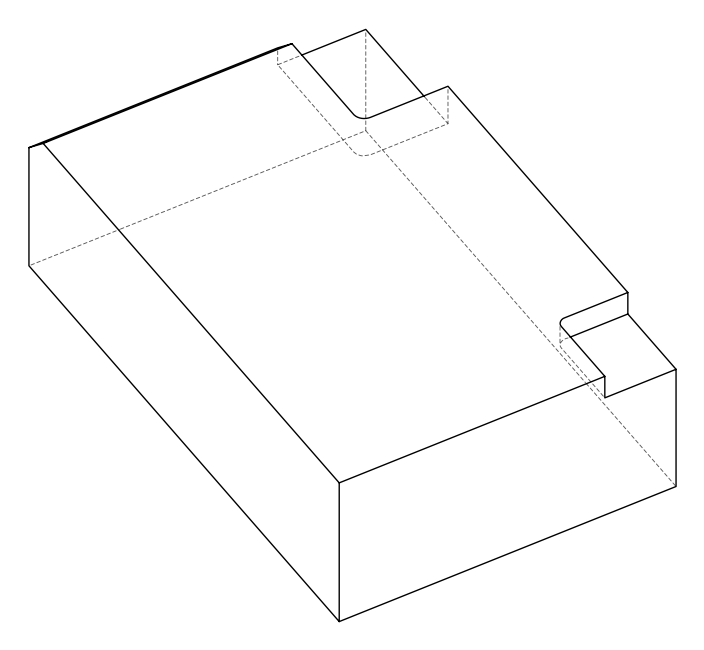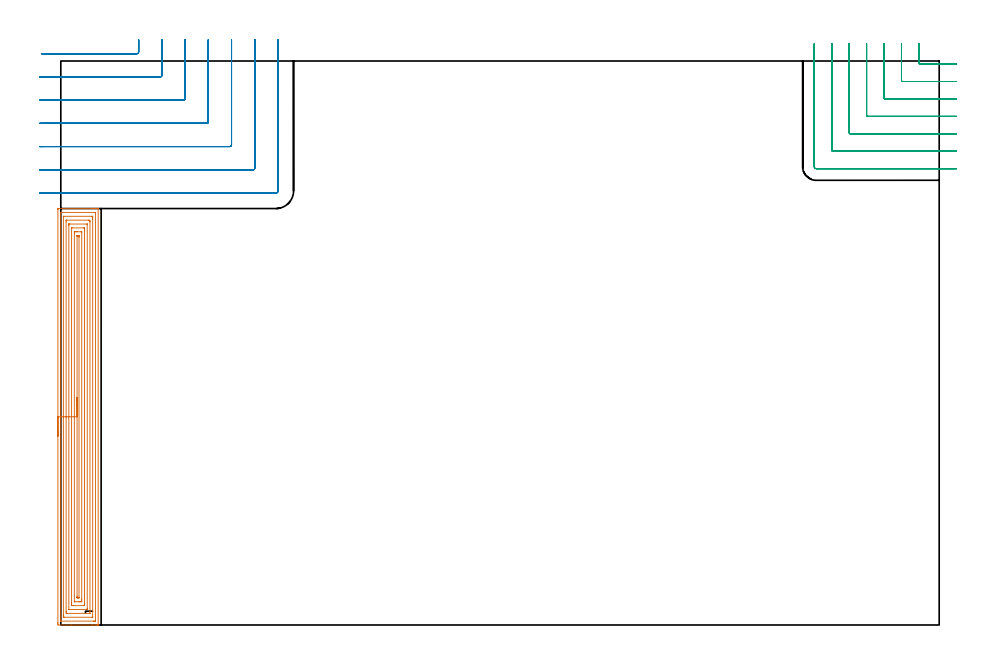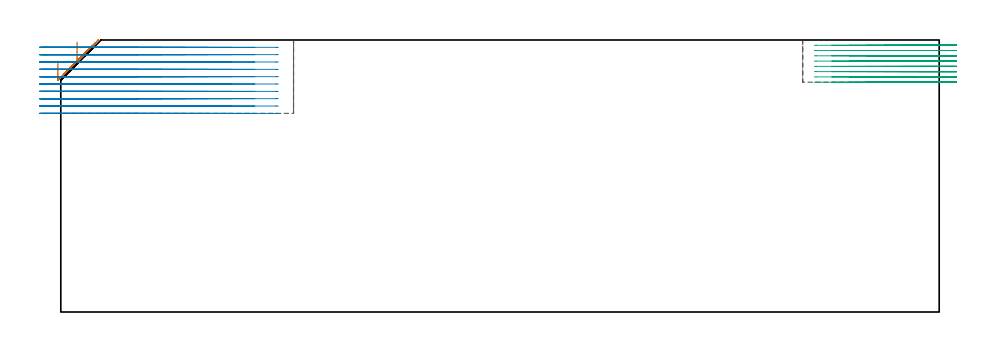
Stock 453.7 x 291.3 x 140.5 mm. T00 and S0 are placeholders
(PLAN: 3 operations, 2 tool changes, 44.8 min)
(1 AREA_MILL | FG_CHAMFER_SURFACE | UGT0205_001 | 14.04 min | 48249 mm3)
(2 MILL_CORNER_NOTCH_RECTANGULAR | CORNER_NOTCH_RECTANGULAR | NXT0201_012 | Follow Part, ap 4, ae 75% | 20.14 min | 344760 mm3)
(3 MILL_CORNER_NOTCH_RECTANGULAR_1 | CORNER_NOTCH_RECTANGULAR_1 | NXT0201_011 | Follow Part, ap 3, ae 75% | 10.65 min | 94453 mm3)
(TOOL UGT0205_001 | Chamfer Mill 20 x 3 x 45 deg. | D20 FL50 Z2)
(TOOL NXT0201_012 | ENDMILL 16mm [2P460-1600-NA 1630] | D16 FL38 Z6)
(TOOL NXT0201_011 | ENDMILL 12mm [2P460-1200-NA 1630] | D12 FL38 Z6)
(OP 1 AREA_MILL)
G17 G21 G94 G90
T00 M6
G54
G17 G0 G90 X-1.5 Y97.55 S1061 M3
G43 Z150.5 H0
Z129.7
G94 G1 Y97.588 Z128.828 F250.
Y97.702 Z127.964
Y97.891 Z127.112
Y98.153 Z126.28
Y98.487 Z125.474
Y98.89 Z124.7
Y99.358 Z123.964
Y99.89 Z123.272
Y100.479 Z122.629
Y101.122 Z122.04
Y101.814 Z121.508
Y102.55 Z121.04
Y103.324 Z120.637
Y104.13 Z120.303
Y104.962 Z120.041
Y105.813 Z119.852
Y106.678 Z119.738
Y107.55 Z119.7
Y214.51
X-1.497 Y214.812 Z119.702
X-1.492 Y215.09 Z119.706
X-1.209 Y215.1 Z119.988
X15.442 Z136.637
X16.032 Z137.226
X16.636 Z137.833
X16.924 Z138.12
X17.527 Z138.723
X17.816 Z139.011
X18.388 Z139.587
X18.917 Z140.116
X19.255 Y215.093 Z140.446
X19.297 Y215.09 Z140.488
X19.3 Y214.956 Z140.5
Y0.144
X19.297 Y0.009 Z140.488
X19.281 Y0.005 Z140.472
X19.253 Y0.003 Z140.445
X18.917 Y0. Z140.116
X18.392 Z139.591
X17.816 Z139.011
X16.636 Z137.833
X16.032 Z137.226
X5.334 Z126.531
X-1.497 Y0.001 Z119.7
X-1.499 Y0.59 Z119.701
X-1.5 Y1.182 Z119.7
Y107.55
X-0.086 Z121.114
X-0.085 Y212.868 Z121.115
X-0.082 Y213.008 Z121.118
X-0.078 Y213.091 Z121.122
X-0.061 Y213.094 Z121.139
X-0.016 Y213.097 Z121.184
X0.504 Y213.1 Z121.704
X0.876 Z122.076
X17.443 Z138.643
X17.816 Y213.097 Z139.016
X17.868 Y213.094 Z139.068
X17.878 Y213.091 Z139.078
X17.881 Y213.031 Z139.081
X17.884 Y212.938 Z139.084
X17.886 Y212.798 Z139.086
Y212.727
X17.885 Y2.232 Z139.085
X17.882 Y2.092 Z139.082
X17.878 Y2.009 Z139.078
X17.861 Y2.006 Z139.061
X17.816 Y2.003 Z139.016
X17.296 Y2. Z138.496
X16.924 Z138.124
X0.357 Z121.557
X-0.016 Y2.003 Z121.184
X-0.068 Y2.006 Z121.132
X-0.078 Y2.009 Z121.122
X-0.081 Y2.069 Z121.119
X-0.084 Y2.162 Z121.116
X-0.086 Y2.443 Z121.114
Y107.55
X1.328 Z122.528
X1.329 Y210.945 Z122.529
X1.33 Y211.054 Z122.53
X1.332 Y211.08 Z122.532
X1.334 Y211.087 Z122.534
X1.354 Y211.09 Z122.554
X1.457 Y211.096 Z122.657
X1.613 Y211.1 Z122.813
X15.878 Y211.099 Z137.078
X16.032 Y211.097 Z137.232
X16.187 Y211.093 Z137.387
X16.465 Y211.081 Z137.665
X16.467 Y210.945 Z137.667
X16.47 Y210.507 Z137.67
X16.471 Y210.053 Z137.671
X16.472 Y209.614 Z137.672
X16.471 Y4.155 Z137.671
X16.47 Y4.046 Z137.67
X16.468 Y4.02 Z137.668
X16.466 Y4.013 Z137.666
X16.445 Y4.01 Z137.645
X16.342 Y4.004 Z137.542
X16.187 Y4. Z137.387
X1.922 Y4.001 Z123.122
X1.768 Y4.003 Z122.968
X1.613 Y4.007 Z122.813
X1.335 Y4.019 Z122.535
X1.334 Y4.155 Z122.534
X1.33 Y4.593 Z122.53
X1.329 Y5.046 Z122.529
Y5.485
X1.328 Y107.55 Z122.528
X2.743 Z123.943
Y208.271
X2.749 Y209.073 Z123.949
X2.752 Y209.09 Z123.952
X2.774 Y209.095 Z123.974
X2.825 Y209.099 Z124.025
X14.312 Z135.512
X15.05 Y209.073 Z136.25
X15.057 Y208.355 Z136.257
Y208.271
Y6.829
X15.051 Y6.027 Z136.251
X15.047 Y6.01 Z136.247
X15.026 Y6.005 Z136.226
X14.975 Y6.001 Z136.175
X3.487 Z124.687
X2.75 Y6.027 Z123.95
X2.743 Y6.745 Z123.943
Y6.829
Y107.55
X4.157 Z125.357
Y206.488
X4.158 Y206.772 Z125.358
X4.162 Y207.058 Z125.362
X4.164 Y207.088 Z125.364
X4.176 Y207.092 Z125.376
X4.213 Y207.097 Z125.413
X4.289 Y207.099 Z125.489
X13.638 Z134.838
X13.641 Y207.096 Z134.841
X13.642 Y207.095 Z134.842
X13.643 Y8.612 Z134.843
X13.642 Y8.328 Z134.842
X13.638 Y8.042 Z134.838
X13.636 Y8.012 Z134.836
X13.624 Y8.008 Z134.824
X13.587 Y8.003 Z134.787
X13.511 Y8.001 Z134.711
X4.161 Z125.361
X4.159 Y8.004 Z125.359
X4.158 Y8.005 Z125.358
X4.157 Y107.55 Z125.357
X5.571 Z126.771
Y204.705
X5.573 Y205.032 Z126.773
X5.575 Y205.072 Z126.775
X5.577 Y205.085 Z126.777
X5.595 Y205.09 Z126.795
X5.699 Y205.096 Z126.899
X5.831 Y205.099 Z127.031
X11.575 Y205.1 Z132.775
X12.073 Y205.098 Z133.273
X12.193 Y205.093 Z133.393
X12.215 Y205.091 Z133.415
X12.222 Y205.052 Z133.422
X12.225 Y204.946 Z133.425
X12.228 Y204.705 Z133.428
X12.229 Y204.051 Z133.429
Y203.814
X12.228 Y10.394 Z133.428
X12.226 Y10.068 Z133.426
X12.225 Y10.028 Z133.425
X12.223 Y10.015 Z133.423
X12.205 Y10.01 Z133.405
X12.101 Y10.005 Z133.301
X11.968 Y10.001 Z133.168
X6.225 Y10. Z127.425
X5.726 Y10.002 Z126.926
X5.607 Y10.007 Z126.807
X5.585 Y10.009 Z126.785
X5.578 Y10.048 Z126.778
X5.575 Y10.154 Z126.775
X5.573 Y10.394 Z126.773
X5.571 Y11.048 Z126.771
Y11.286
Y107.55
X6.985 Z128.185
Y202.163
X6.988 Y202.923 Z128.188
X6.99 Y203.05 Z128.19
X6.992 Y203.089 Z128.192
X7.029 Y203.092 Z128.229
X7.117 Y203.095 Z128.317
X7.831 Y203.1 Z129.031
X8.008 Z129.208
X8.723 Z129.923
X10.506 Z131.706
X10.683 Y203.098 Z131.883
X10.742 Y203.095 Z131.942
X10.788 Y203.09 Z131.988
X10.808 Y203.084 Z132.008
X10.81 Y203.054 Z132.01
X10.813 Y202.923 Z132.013
X10.814 Y202.792 Z132.014
X10.815 Y12.937 Z132.015
X10.812 Y12.177 Z132.012
X10.81 Y12.05 Z132.01
X10.808 Y12.011 Z132.008
X10.771 Y12.008 Z131.971
X10.683 Y12.005 Z131.883
X9.968 Y12. Z131.168
X9.792 Z130.992
X9.077 Z130.277
X7.294 Z128.494
X7.117 Y12.002 Z128.317
X7.058 Y12.005 Z128.258
X7.012 Y12.01 Z128.212
X6.992 Y12.016 Z128.192
X6.99 Y12.046 Z128.19
X6.987 Y12.177 Z128.187
X6.986 Y12.308 Z128.186
X6.985 Y107.55 Z128.185
X8.4 Z129.6
Y200.749
X8.401 Y200.916 Z129.601
X8.405 Y201.049 Z129.605
X8.406 Y201.084 Z129.606
X8.422 Y201.09 Z129.622
X8.474 Y201.093 Z129.674
X8.9 Y201.099 Z130.1
X8.941 Z130.141
X9.319 Y201.09 Z130.519
X9.394 Y201.078 Z130.594
X9.397 Y201.026 Z130.597
X9.398 Y200.97 Z130.598
X9.4 Y200.64 Z130.6
Y200.249
Y14.351
X9.398 Y14.184 Z130.598
X9.395 Y14.051 Z130.595
X9.394 Y14.016 Z130.594
X9.377 Y14.01 Z130.577
X9.325 Y14.007 Z130.525
X8.9 Y14.001 Z130.1
X8.859 Z130.059
X8.481 Y14.01 Z129.681
X8.406 Y14.022 Z129.606
X8.403 Y14.074 Z129.603
X8.402 Y14.13 Z129.602
X8.4 Y14.46 Z129.6
Y14.851
Y107.55
Y108.422 Z129.638
Y109.286 Z129.751
Y110.138 Z129.94
Y110.97 Z130.203
Y111.776 Z130.536
Y112.55 Z130.939
Y113.286 Z131.408
Y113.978 Z131.939
Y114.621 Z132.528
Y115.21 Z133.172
Y115.742 Z133.864
Y116.21 Z134.6
Y116.613 Z135.373
Y116.947 Z136.179
Y117.209 Z137.011
Y117.398 Z137.863
Y117.512 Z138.728
Y117.55 Z139.6
G0 Z150.5
M5
M2
(OP 2 MILL_CORNER_NOTCH_RECTANGULAR)
G17 G21 G94 G90
T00 M6
G54
G17 G0 G90 X-10.04 Y295.1 S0 M3
G43 Z150.5 H1
Z136.71
G94 G1 X-7.04 F250.
X39.406 F500.
G3 X40.2 Y295.894 R0.8
G1 Y299.3
Y302.3 F250.
G0 Z150.5
X-11. Y283.087
Z136.71
G1 X-8. Y283.099
X-7.746 Y283.1 F500.
X51.406
G3 X52.2 Y283.894 R0.8
G1 Y299.3
Y302.3 F250.
G0 Z150.5
X-11. Y271.083
Z136.71
G1 X-8. Y271.099
X-7.746 Y271.1 F500.
X63.405
G3 X64.2 Y271.895 R0.8
G1 Y299.3
Y302.3 F250.
G0 Z150.5
X-11. Y259.078
Z136.71
G1 X-8. Y259.099
X-7.746 Y259.1 F500.
X75.405
G3 X76.2 Y259.895 R0.8
G1 Y299.3
Y302.3 F250.
G0 Z150.5
X-11. Y247.067
Z136.71
G1 X-8. Y247.099
G2 X-7.746 Y247.1 R24. F500.
G1 X87.405
G3 X88.2 Y247.895 R0.8
G1 Y299.3
Y302.3 F250.
G0 Z150.5
X-10.999 Y235.034
Z136.71
G1 X-8. Y235.097
G2 X-7.746 Y235.1 R12. F500.
G1 X99.405
G3 X100.2 Y235.895 R0.8
G1 Y299.3
Y302.3 F250.
G0 Z150.5
X-10.746 Y223.1
Z136.71
G1 X-7.746
X111.1 F500.
G3 X112.2 Y224.2 R1.1
G1 Y299.3
Y302.3 F250.
G0 Z150.5
X-10.04 Y295.1
Z132.92
G1 X-7.04
X39.406 F500.
G3 X40.2 Y295.894 R0.8
G1 Y299.3
Y302.3 F250.
G0 Z150.5
X-11. Y283.087
Z132.92
G1 X-8. Y283.099
X-7.746 Y283.1 F500.
X51.406
G3 X52.2 Y283.894 R0.8
G1 Y299.3
Y302.3 F250.
G0 Z150.5
X-11. Y271.083
Z132.92
G1 X-8. Y271.099
X-7.746 Y271.1 F500.
X63.405
G3 X64.2 Y271.895 R0.8
G1 Y299.3
Y302.3 F250.
G0 Z150.5
X-11. Y259.078
Z132.92
G1 X-8. Y259.099
X-7.746 Y259.1 F500.
X75.405
G3 X76.2 Y259.895 R0.8
G1 Y299.3
Y302.3 F250.
G0 Z150.5
X-11. Y247.067
Z132.92
G1 X-8. Y247.099
G2 X-7.746 Y247.1 R24. F500.
G1 X87.405
G3 X88.2 Y247.895 R0.8
G1 Y299.3
Y302.3 F250.
G0 Z150.5
X-10.999 Y235.034
Z132.92
G1 X-8. Y235.097
G2 X-7.746 Y235.1 R12. F500.
G1 X99.405
G3 X100.2 Y235.895 R0.8
G1 Y299.3
Y302.3 F250.
G0 Z150.5
X-10.746 Y223.1
Z132.92
G1 X-7.746
X111.1 F500.
G3 X112.2 Y224.2 R1.1
G1 Y299.3
Y302.3 F250.
G0 Z150.5
X-10.04 Y295.1
Z129.13
G1 X-7.04
X39.406 F500.
G3 X40.2 Y295.894 R0.8
G1 Y299.3
Y302.3 F250.
G0 Z150.5
X-11. Y283.087
Z129.13
G1 X-8. Y283.099
X-7.746 Y283.1 F500.
X51.406
G3 X52.2 Y283.894 R0.8
G1 Y299.3
Y302.3 F250.
G0 Z150.5
X-11. Y271.083
Z129.13
G1 X-8. Y271.099
X-7.746 Y271.1 F500.
X63.405
G3 X64.2 Y271.895 R0.8
G1 Y299.3
Y302.3 F250.
G0 Z150.5
X-11. Y259.078
Z129.13
G1 X-8. Y259.099
X-7.746 Y259.1 F500.
X75.405
G3 X76.2 Y259.895 R0.8
G1 Y299.3
Y302.3 F250.
G0 Z150.5
X-11. Y247.067
Z129.13
G1 X-8. Y247.099
G2 X-7.746 Y247.1 R24. F500.
G1 X87.405
G3 X88.2 Y247.895 R0.8
G1 Y299.3
Y302.3 F250.
G0 Z150.5
X-10.999 Y235.034
Z129.13
G1 X-8. Y235.097
G2 X-7.746 Y235.1 R12. F500.
G1 X99.404
G3 X100.2 Y235.896 R0.8
G1 Y299.3
Y302.3 F250.
G0 Z150.5
X-10.746 Y223.1
Z129.13
G1 X-7.746
X111.1 F500.
G3 X112.2 Y224.2 R1.1
G1 Y299.3
Y302.3 F250.
G0 Z150.5
X-10.04 Y295.1
Z125.34
G1 X-7.04
X39.406 F500.
G3 X40.2 Y295.894 R0.8
G1 Y299.3
Y302.3 F250.
G0 Z150.5
X-11. Y283.1
Z125.34
G1 X-8.
X51.406 F500.
G3 X52.2 Y283.894 R0.8
G1 Y299.3
Y302.3 F250.
G0 Z150.5
X-11. Y271.1
Z125.34
G1 X-8.
X63.405 F500.
G3 X64.2 Y271.895 R0.8
G1 Y299.3
Y302.3 F250.
G0 Z150.5
X-11. Y259.1
Z125.34
G1 X-8.
X75.405 F500.
G3 X76.2 Y259.895 R0.8
G1 Y299.3
Y302.3 F250.
G0 Z150.5
X-11. Y247.1
Z125.34
G1 X-8.
X87.405 F500.
G3 X88.2 Y247.895 R0.8
G1 Y299.3
Y302.3 F250.
G0 Z150.5
X-11. Y235.1
Z125.34
G1 X-8.
X99.405 F500.
G3 X100.2 Y235.896 R0.8
G1 Y299.3
Y302.3 F250.
G0 Z150.5
X-11. Y223.1
Z125.34
G1 X-8.
X111.1 F500.
G3 X112.2 Y224.2 R1.1
G1 Y299.3
Y302.3 F250.
G0 Z150.5
X-10.04 Y295.1
Z121.55
G1 X-7.04
X39.406 F500.
G3 X40.2 Y295.894 R0.8
G1 Y299.3
Y302.3 F250.
G0 Z150.5
X-11. Y283.1
Z121.55
G1 X-8.
X51.406 F500.
G3 X52.2 Y283.894 R0.8
G1 Y299.3
Y302.3 F250.
G0 Z150.5
X-11. Y271.1
Z121.55
G1 X-8.
X63.405 F500.
G3 X64.2 Y271.895 R0.8
G1 Y299.3
Y302.3 F250.
G0 Z150.5
X-11. Y259.1
Z121.55
G1 X-8.
X75.405 F500.
G3 X76.2 Y259.895 R0.8
G1 Y299.3
Y302.3 F250.
G0 Z150.5
X-11. Y247.1
Z121.55
G1 X-8.
X87.405 F500.
G3 X88.2 Y247.895 R0.8
G1 Y299.3
Y302.3 F250.
G0 Z150.5
X-11. Y235.1
Z121.55
G1 X-8.
X99.405 F500.
G3 X100.2 Y235.896 R0.8
G1 Y299.3
Y302.3 F250.
G0 Z150.5
X-11. Y223.1
Z121.55
G1 X-8.
X111.1 F500.
G3 X112.2 Y224.2 R1.1
G1 Y299.3
Y302.3 F250.
G0 Z150.5
X-10.04 Y295.1
Z117.76
G1 X-7.04
X39.406 F500.
G3 X40.2 Y295.894 R0.8
G1 Y299.3
Y302.3 F250.
G0 Z150.5
X-11. Y283.1
Z117.76
G1 X-8.
X51.406 F500.
G3 X52.2 Y283.894 R0.8
G1 Y299.3
Y302.3 F250.
G0 Z150.5
X-11. Y271.1
Z117.76
G1 X-8.
X63.405 F500.
G3 X64.2 Y271.895 R0.8
G1 Y299.3
Y302.3 F250.
G0 Z150.5
X-11. Y259.1
Z117.76
G1 X-8.
X75.405 F500.
G3 X76.2 Y259.895 R0.8
G1 Y299.3
Y302.3 F250.
G0 Z150.5
X-11. Y247.1
Z117.76
G1 X-8.
X87.405 F500.
G3 X88.2 Y247.895 R0.8
G1 Y299.3
Y302.3 F250.
G0 Z150.5
X-11. Y235.1
Z117.76
G1 X-8.
X99.405 F500.
G3 X100.2 Y235.896 R0.8
G1 Y299.3
Y302.3 F250.
G0 Z150.5
X-11. Y223.1
Z117.76
G1 X-8.
X111.1 F500.
G3 X112.2 Y224.2 R1.1
G1 Y299.3
Y302.3 F250.
G0 Z150.5
X-10.04 Y295.1
Z113.97
G1 X-7.04
X39.406 F500.
G3 X40.2 Y295.894 R0.8
G1 Y299.3
Y302.3 F250.
G0 Z150.5
X-11. Y283.1
Z113.97
G1 X-8.
X51.406 F500.
G3 X52.2 Y283.894 R0.8
G1 Y299.3
Y302.3 F250.
G0 Z150.5
X-11. Y271.1
Z113.97
G1 X-8.
X63.405 F500.
G3 X64.2 Y271.895 R0.8
G1 Y299.3
Y302.3 F250.
G0 Z150.5
X-11. Y259.1
Z113.97
G1 X-8.
X75.405 F500.
G3 X76.2 Y259.895 R0.8
G1 Y299.3
Y302.3 F250.
G0 Z150.5
X-11. Y247.1
Z113.97
G1 X-8.
X87.405 F500.
G3 X88.2 Y247.895 R0.8
G1 Y299.3
Y302.3 F250.
G0 Z150.5
X-11. Y235.1
Z113.97
G1 X-8.
X99.405 F500.
G3 X100.2 Y235.896 R0.8
G1 Y299.3
Y302.3 F250.
G0 Z150.5
X-11. Y223.1
Z113.97
G1 X-8.
X111.1 F500.
G3 X112.2 Y224.2 R1.1
G1 Y299.3
Y302.3 F250.
G0 Z150.5
X-10.04 Y295.1
Z110.18
G1 X-7.04
X39.406 F500.
G3 X40.2 Y295.894 R0.8
G1 Y299.3
Y302.3 F250.
G0 Z150.5
X-11. Y283.1
Z110.18
G1 X-8.
X51.406 F500.
G3 X52.2 Y283.894 R0.8
G1 Y299.3
Y302.3 F250.
G0 Z150.5
X-11. Y271.1
Z110.18
G1 X-8.
X63.405 F500.
G3 X64.2 Y271.895 R0.8
G1 Y299.3
Y302.3 F250.
G0 Z150.5
X-11. Y259.1
Z110.18
G1 X-8.
X75.405 F500.
G3 X76.2 Y259.895 R0.8
G1 Y299.3
Y302.3 F250.
G0 Z150.5
X-11. Y247.1
Z110.18
G1 X-8.
X87.405 F500.
G3 X88.2 Y247.895 R0.8
G1 Y299.3
Y302.3 F250.
G0 Z150.5
X-11. Y235.1
Z110.18
G1 X-8.
X99.405 F500.
G3 X100.2 Y235.896 R0.8
G1 Y299.3
Y302.3 F250.
G0 Z150.5
X-11. Y223.1
Z110.18
G1 X-8.
X111.1 F500.
G3 X112.2 Y224.2 R1.1
G1 Y299.3
Y302.3 F250.
G0 Z150.5
X-10.04 Y295.1
Z106.39
G1 X-7.04
X39.406 F500.
G3 X40.2 Y295.894 R0.8
G1 Y299.3
Y302.3 F250.
G0 Z150.5
X-11. Y283.1
Z106.39
G1 X-8.
X51.406 F500.
G3 X52.2 Y283.894 R0.8
G1 Y299.3
Y302.3 F250.
G0 Z150.5
X-11. Y271.1
Z106.39
G1 X-8.
X63.405 F500.
G3 X64.2 Y271.895 R0.8
G1 Y299.3
Y302.3 F250.
G0 Z150.5
X-11. Y259.1
Z106.39
G1 X-8.
X75.405 F500.
G3 X76.2 Y259.895 R0.8
G1 Y299.3
Y302.3 F250.
G0 Z150.5
X-11. Y247.1
Z106.39
G1 X-8.
X87.405 F500.
G3 X88.2 Y247.895 R0.8
G1 Y299.3
Y302.3 F250.
G0 Z150.5
X-11. Y235.1
Z106.39
G1 X-8.
X99.405 F500.
G3 X100.2 Y235.896 R0.8
G1 Y299.3
Y302.3 F250.
G0 Z150.5
X-11. Y223.1
Z106.39
G1 X-8.
X111.1 F500.
G3 X112.2 Y224.2 R1.1
G1 Y299.3
Y302.3 F250.
G0 Z150.5
X-10.04 Y295.1
Z102.6
G1 X-7.04
X39.406 F500.
G3 X40.2 Y295.894 R0.8
G1 Y299.3
Y302.3 F250.
G0 Z150.5
X-11. Y283.1
Z102.6
G1 X-8.
X51.406 F500.
G3 X52.2 Y283.894 R0.8
G1 Y299.3
Y302.3 F250.
G0 Z150.5
X-11. Y271.1
Z102.6
G1 X-8.
X63.405 F500.
G3 X64.2 Y271.895 R0.8
G1 Y299.3
Y302.3 F250.
G0 Z150.5
X-11. Y259.1
Z102.6
G1 X-8.
X75.405 F500.
G3 X76.2 Y259.895 R0.8
G1 Y299.3
Y302.3 F250.
G0 Z150.5
X-11. Y247.1
Z102.6
G1 X-8.
X87.405 F500.
G3 X88.2 Y247.895 R0.8
G1 Y299.3
Y302.3 F250.
G0 Z150.5
X-11. Y235.1
Z102.6
G1 X-8.
X99.405 F500.
G3 X100.2 Y235.896 R0.8
G1 Y299.3
Y302.3 F250.
G0 Z150.5
X-11. Y223.1
Z102.6
G1 X-8.
X111.1 F500.
G3 X112.2 Y224.2 R1.1
G1 Y299.3
Y302.3 F250.
G0 Z150.5
M5
M2
(OP 3 MILL_CORNER_NOTCH_RECTANGULAR_1)
G17 G21 G94 G90
T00 M6
G54
G17 G0 G90 X443.2 Y300.3 S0 M3
G43 Z150.5 H1
Z137.775
G94 G1 Y297.3 F250.
Y290.295 F500.
G3 X443.795 Y289.7 R0.6
G1 X459.7
X462.7 F250.
G0 Z150.5
X434.2 Y300.3
Z137.775
G1 Y297.3
Y281.295 F500.
G3 X434.795 Y280.7 R0.6
G1 X459.7
X462.7 F250.
G0 Z150.5
X425.2 Y300.3
Z137.775
G1 Y297.3
Y272.296 F500.
G3 X425.796 Y271.7 R0.6
G1 X459.7
X462.7 F250.
G0 Z150.5
X416.2 Y300.3
Z137.775
G1 Y297.3
Y263.296 F500.
G3 X416.796 Y262.7 R0.6
G1 X459.7
X462.7 F250.
G0 Z150.5
X407.2 Y300.3
Z137.775
G1 Y297.3
Y254.296 F500.
G3 X407.796 Y253.7 R0.6
G1 X459.7
X462.7 F250.
G0 Z150.5
X398.2 Y300.3
Z137.775
G1 Y297.3
Y245.296 F500.
G3 X398.796 Y244.7 R0.6
G1 X459.7
X462.7 F250.
G0 Z150.5
X389.2 Y300.3
Z137.775
G1 Y297.3
Y236.6 F500.
G3 X390.1 Y235.7 R0.9
G1 X459.7
X462.7 F250.
G0 Z150.5
X443.2 Y300.3
Z135.05
G1 Y297.3
Y290.295 F500.
G3 X443.795 Y289.7 R0.6
G1 X459.7
X462.7 F250.
G0 Z150.5
X434.2 Y300.3
Z135.05
G1 Y297.3
Y281.295 F500.
G3 X434.795 Y280.7 R0.6
G1 X459.7
X462.7 F250.
G0 Z150.5
X425.2 Y300.3
Z135.05
G1 Y297.3
Y272.296 F500.
G3 X425.796 Y271.7 R0.6
G1 X459.7
X462.7 F250.
G0 Z150.5
X416.2 Y300.3
Z135.05
G1 Y297.3
Y263.296 F500.
G3 X416.796 Y262.7 R0.6
G1 X459.7
X462.7 F250.
G0 Z150.5
X407.2 Y300.3
Z135.05
G1 Y297.3
Y254.296 F500.
G3 X407.796 Y253.7 R0.6
G1 X459.7
X462.7 F250.
G0 Z150.5
X398.2 Y300.3
Z135.05
G1 Y297.3
Y245.296 F500.
G3 X398.796 Y244.7 R0.6
G1 X459.7
X462.7 F250.
G0 Z150.5
X389.2 Y300.3
Z135.05
G1 Y297.3
Y236.6 F500.
G3 X390.1 Y235.7 R0.9
G1 X459.7
X462.7 F250.
G0 Z150.5
X443.2 Y300.3
Z132.325
G1 Y297.3
Y290.295 F500.
G3 X443.795 Y289.7 R0.6
G1 X459.7
X462.7 F250.
G0 Z150.5
X434.2 Y300.3
Z132.325
G1 Y297.3
Y281.295 F500.
G3 X434.795 Y280.7 R0.6
G1 X459.7
X462.7 F250.
G0 Z150.5
X425.2 Y300.3
Z132.325
G1 Y297.3
Y272.296 F500.
G3 X425.796 Y271.7 R0.6
G1 X459.7
X462.7 F250.
G0 Z150.5
X416.2 Y300.3
Z132.325
G1 Y297.3
Y263.296 F500.
G3 X416.796 Y262.7 R0.6
G1 X459.7
X462.7 F250.
G0 Z150.5
X407.2 Y300.3
Z132.325
G1 Y297.3
Y254.296 F500.
G3 X407.796 Y253.7 R0.6
G1 X459.7
X462.7 F250.
G0 Z150.5
X398.2 Y300.3
Z132.325
G1 Y297.3
Y245.296 F500.
G3 X398.796 Y244.7 R0.6
G1 X459.7
X462.7 F250.
G0 Z150.5
X389.2 Y300.3
Z132.325
G1 Y297.3
Y236.6 F500.
G3 X390.1 Y235.7 R0.9
G1 X459.7
X462.7 F250.
G0 Z150.5
X443.2 Y300.3
Z129.6
G1 Y297.3
Y290.295 F500.
G3 X443.795 Y289.7 R0.6
G1 X459.7
X462.7 F250.
G0 Z150.5
X434.2 Y300.3
Z129.6
G1 Y297.3
Y281.295 F500.
G3 X434.795 Y280.7 R0.6
G1 X459.7
X462.7 F250.
G0 Z150.5
X425.2 Y300.3
Z129.6
G1 Y297.3
Y272.296 F500.
G3 X425.796 Y271.7 R0.6
G1 X459.7
X462.7 F250.
G0 Z150.5
X416.2 Y300.3
Z129.6
G1 Y297.3
Y263.296 F500.
G3 X416.796 Y262.7 R0.6
G1 X459.7
X462.7 F250.
G0 Z150.5
X407.2 Y300.3
Z129.6
G1 Y297.3
Y254.296 F500.
G3 X407.796 Y253.7 R0.6
G1 X459.7
X462.7 F250.
G0 Z150.5
X398.2 Y300.3
Z129.6
G1 Y297.3
Y245.296 F500.
G3 X398.796 Y244.7 R0.6
G1 X459.7
X462.7 F250.
G0 Z150.5
X389.2 Y300.3
Z129.6
G1 Y297.3
Y236.6 F500.
G3 X390.1 Y235.7 R0.9
G1 X459.7
X462.7 F250.
G0 Z150.5
X443.2 Y300.3
Z126.875
G1 Y297.3
Y290.295 F500.
G3 X443.795 Y289.7 R0.6
G1 X459.7
X462.7 F250.
G0 Z150.5
X434.2 Y300.3
Z126.875
G1 Y297.3
Y281.295 F500.
G3 X434.795 Y280.7 R0.6
G1 X459.7
X462.7 F250.
G0 Z150.5
X425.2 Y300.3
Z126.875
G1 Y297.3
Y272.296 F500.
G3 X425.796 Y271.7 R0.6
G1 X459.7
X462.7 F250.
G0 Z150.5
X416.2 Y300.3
Z126.875
G1 Y297.3
Y263.296 F500.
G3 X416.796 Y262.7 R0.6
G1 X459.7
X462.7 F250.
G0 Z150.5
X407.2 Y300.3
Z126.875
G1 Y297.3
Y254.296 F500.
G3 X407.796 Y253.7 R0.6
G1 X459.7
X462.7 F250.
G0 Z150.5
X398.2 Y300.3
Z126.875
G1 Y297.3
Y245.296 F500.
G3 X398.796 Y244.7 R0.6
G1 X459.7
X462.7 F250.
G0 Z150.5
X389.2 Y300.3
Z126.875
G1 Y297.3
Y236.6 F500.
G3 X390.1 Y235.7 R0.9
G1 X459.7
X462.7 F250.
G0 Z150.5
X443.2 Y300.3
Z124.15
G1 Y297.3
Y290.295 F500.
G3 X443.795 Y289.7 R0.6
G1 X459.7
X462.7 F250.
G0 Z150.5
X434.2 Y300.3
Z124.15
G1 Y297.3
Y281.295 F500.
G3 X434.795 Y280.7 R0.6
G1 X459.7
X462.7 F250.
G0 Z150.5
X425.2 Y300.3
Z124.15
G1 Y297.3
Y272.296 F500.
G3 X425.796 Y271.7 R0.6
G1 X459.7
X462.7 F250.
G0 Z150.5
X416.2 Y300.3
Z124.15
G1 Y297.3
Y263.296 F500.
G3 X416.796 Y262.7 R0.6
G1 X459.7
X462.7 F250.
G0 Z150.5
X407.2 Y300.3
Z124.15
G1 Y297.3
Y254.296 F500.
G3 X407.796 Y253.7 R0.6
G1 X459.7
X462.7 F250.
G0 Z150.5
X398.2 Y300.3
Z124.15
G1 Y297.3
Y245.296 F500.
G3 X398.796 Y244.7 R0.6
G1 X459.7
X462.7 F250.
G0 Z150.5
X389.2 Y300.3
Z124.15
G1 Y297.3
Y236.6 F500.
G3 X390.1 Y235.7 R0.9
G1 X459.7
X462.7 F250.
G0 Z150.5
X443.2 Y300.3
Z121.425
G1 Y297.3
Y290.295 F500.
G3 X443.795 Y289.7 R0.6
G1 X459.7
X462.7 F250.
G0 Z150.5
X434.2 Y300.3
Z121.425
G1 Y297.3
Y281.295 F500.
G3 X434.795 Y280.7 R0.6
G1 X459.7
X462.7 F250.
G0 Z150.5
X425.2 Y300.3
Z121.425
G1 Y297.3
Y272.296 F500.
G3 X425.796 Y271.7 R0.6
G1 X459.7
X462.7 F250.
G0 Z150.5
X416.2 Y300.3
Z121.425
G1 Y297.3
Y263.296 F500.
G3 X416.796 Y262.7 R0.6
G1 X459.7
X462.7 F250.
G0 Z150.5
X407.2 Y300.3
Z121.425
G1 Y297.3
Y254.296 F500.
G3 X407.796 Y253.7 R0.6
G1 X459.7
X462.7 F250.
G0 Z150.5
X398.2 Y300.3
Z121.425
G1 Y297.3
Y245.296 F500.
G3 X398.796 Y244.7 R0.6
G1 X459.7
X462.7 F250.
G0 Z150.5
X389.2 Y300.3
Z121.425
G1 Y297.3
Y236.6 F500.
G3 X390.1 Y235.7 R0.9
G1 X459.7
X462.7 F250.
G0 Z150.5
X443.2 Y300.3
Z118.7
G1 Y297.3
Y290.295 F500.
G3 X443.795 Y289.7 R0.6
G1 X459.7
X462.7 F250.
G0 Z150.5
X434.2 Y300.3
Z118.7
G1 Y297.3
Y281.295 F500.
G3 X434.795 Y280.7 R0.6
G1 X459.7
X462.7 F250.
G0 Z150.5
X425.2 Y300.3
Z118.7
G1 Y297.3
Y272.296 F500.
G3 X425.796 Y271.7 R0.6
G1 X459.7
X462.7 F250.
G0 Z150.5
X416.2 Y300.3
Z118.7
G1 Y297.3
Y263.296 F500.
G3 X416.796 Y262.7 R0.6
G1 X459.7
X462.7 F250.
G0 Z150.5
X407.2 Y300.3
Z118.7
G1 Y297.3
Y254.296 F500.
G3 X407.796 Y253.7 R0.6
G1 X459.7
X462.7 F250.
G0 Z150.5
X398.2 Y300.3
Z118.7
G1 Y297.3
Y245.296 F500.
G3 X398.796 Y244.7 R0.6
G1 X459.7
X462.7 F250.
G0 Z150.5
X389.2 Y300.3
Z118.7
G1 Y297.3
Y236.6 F500.
G3 X390.1 Y235.7 R0.9
G1 X459.7
X462.7 F250.
G0 Z150.5
M5
M2
